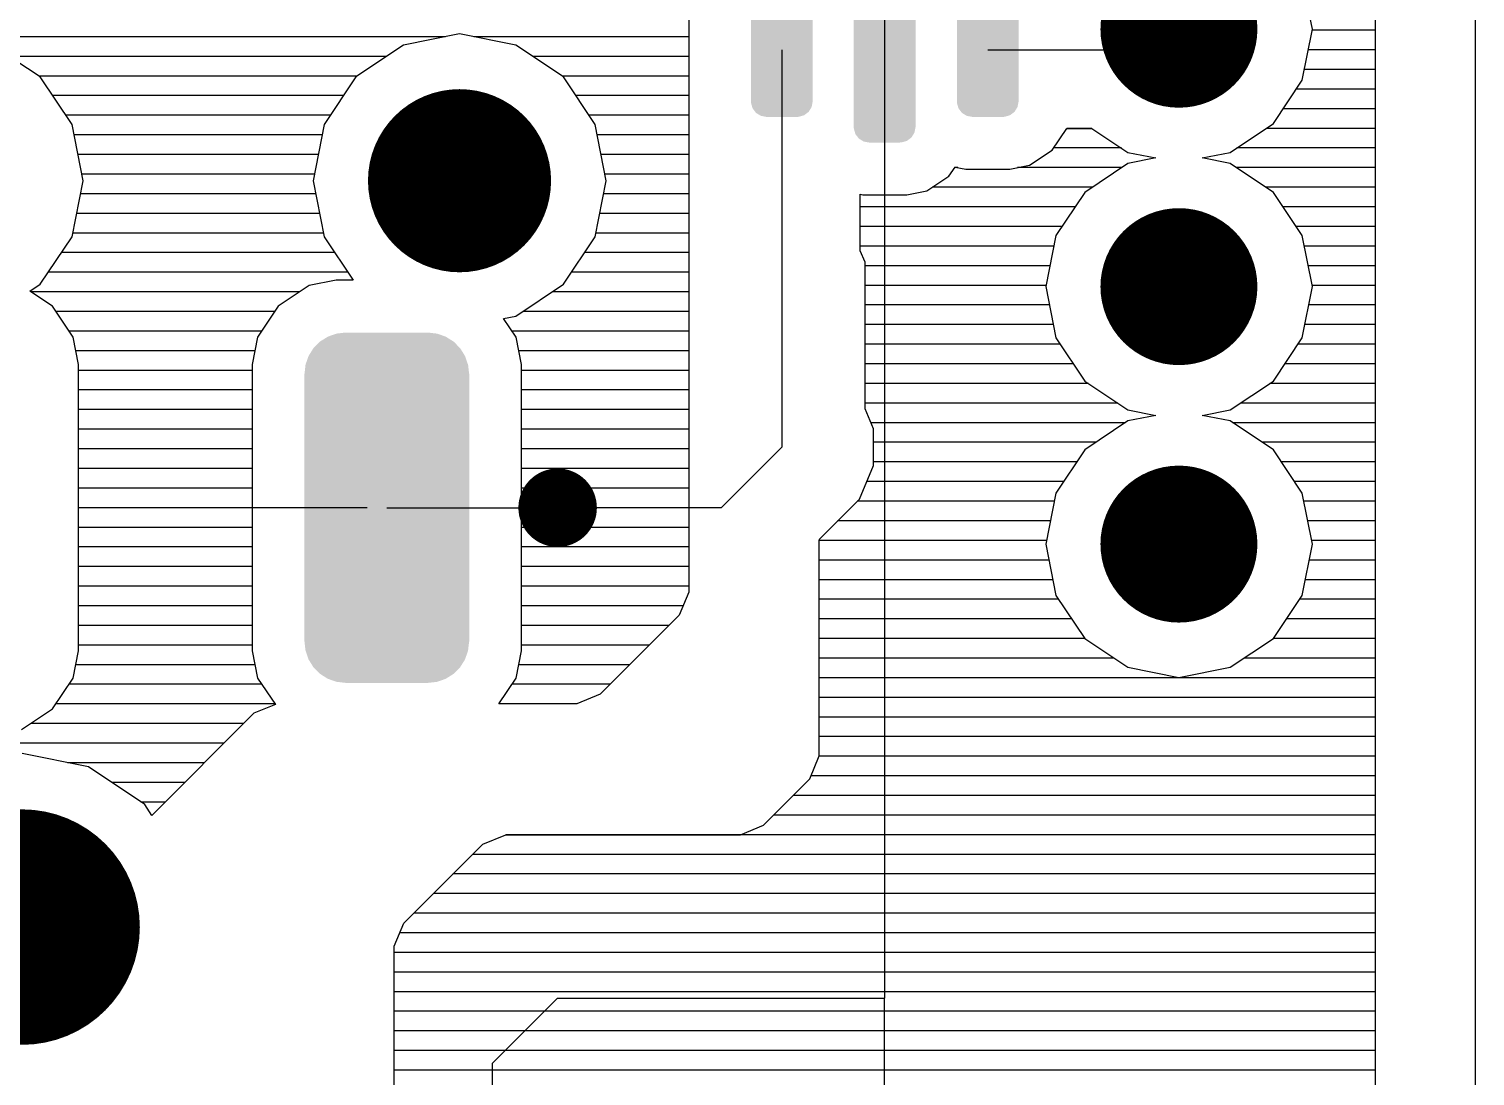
# Model space of a CAD drawing. Extents: x 295 to 953, y 10 to 290.
# Drawn here: x 815.17 to 851.68, y 143.03 to 169.47 of the extents above; entities that cross this region are included whole.
import ezdxf

# ---------------------------------------------------------------- set-up
doc = ezdxf.new("R2010")
doc.units = 0
doc.header["$LTSCALE"] = 5
doc.header["$MEASUREMENT"] = 0
doc.layers.get('0').update_dxf_attribs({"linetype": 'CONTINUOUS', "lineweight": 25})
doc.layers.add('DV-DPO-A6_BOT', color=7, linetype='CONTINUOUS')

msp = doc.modelspace()

# ---------------------------------------------------------------- linework, layer by layer
for points, const_width in [([(845.192, 169.459, -1), (843.211, 169.459, -1)], 1.981), ([(827.197, 165.635, -1), (824.885, 165.635, -1)], 2.311), ([(845.192, 162.961, -1), (843.211, 162.961, -1)], 1.981), ([(845.192, 156.462, -1), (843.211, 156.462, -1)], 1.981), ([(829.013, 157.38, -1), (828.022, 157.38, -1)], 0.991), ([(816.485, 146.794, -1), (813.513, 146.794, -1)], 2.972)]:
    msp.add_lwpolyline(points, format="xyb", close=True, dxfattribs=dict(const_width=const_width))
for points in [[(837.552, 166.989), (837.552, 170.885), (835.993, 166.989), (835.993, 170.885)], [(834.956, 167.636), (834.956, 170.238), (833.398, 167.636), (833.398, 170.238)], [(840.154, 167.636), (840.154, 170.238), (838.595, 167.636), (838.595, 170.238)], [(834.949, 167.599), (834.956, 167.636), (833.399, 167.599), (833.398, 167.636)], [(834.93, 167.496), (834.949, 167.599), (833.429, 167.496), (833.399, 167.599)], [(840.147, 167.599), (840.154, 167.636), (838.597, 167.599), (838.595, 167.636)], [(840.127, 167.496), (840.147, 167.599), (838.627, 167.496), (838.597, 167.599)], [(834.909, 167.462), (834.93, 167.496), (833.439, 167.462), (833.429, 167.496)], [(834.855, 167.374), (834.909, 167.462), (833.505, 167.374), (833.439, 167.462)], [(834.82, 167.348), (834.855, 167.374), (833.525, 167.348), (833.505, 167.374)], [(834.741, 167.288), (834.82, 167.348), (833.622, 167.288), (833.525, 167.348)], [(834.689, 167.273), (834.741, 167.288), (833.647, 167.273), (833.622, 167.288)], [(834.604, 167.248), (834.689, 167.273), (833.778, 167.248), (833.647, 167.273)], [(834.567, 167.247), (834.604, 167.248), (833.787, 167.247), (833.778, 167.248)], [(840.106, 167.462), (840.127, 167.496), (838.636, 167.462), (838.627, 167.496)], [(840.052, 167.374), (840.106, 167.462), (838.703, 167.374), (838.636, 167.462)], [(840.018, 167.348), (840.052, 167.374), (838.723, 167.348), (838.703, 167.374)], [(839.938, 167.288), (840.018, 167.348), (838.82, 167.288), (838.723, 167.348)], [(839.886, 167.273), (839.938, 167.288), (838.844, 167.273), (838.82, 167.288)], [(839.801, 167.248), (839.886, 167.273), (838.975, 167.248), (838.844, 167.273)], [(839.764, 167.247), (839.801, 167.248), (838.985, 167.247), (838.975, 167.248)], [(837.552, 166.986), (837.552, 166.989), (835.993, 166.986), (835.993, 166.989)], [(837.545, 166.951), (837.552, 166.986), (835.995, 166.951), (835.993, 166.986)], [(837.524, 166.846), (837.545, 166.951), (836.025, 166.846), (835.995, 166.951)], [(837.503, 166.813), (837.524, 166.846), (836.034, 166.813), (836.025, 166.846)], [(837.448, 166.725), (837.503, 166.813), (836.101, 166.725), (836.034, 166.813)], [(837.413, 166.699), (837.448, 166.725), (836.121, 166.699), (836.101, 166.725)], [(837.333, 166.64), (837.413, 166.699), (836.217, 166.64), (836.121, 166.699)], [(837.278, 166.624), (837.333, 166.64), (836.242, 166.624), (836.217, 166.64)], [(837.195, 166.602), (837.278, 166.624), (836.364, 166.602), (836.242, 166.624)], [(837.162, 166.6), (837.195, 166.602), (836.372, 166.6), (836.364, 166.602)], [(837.162, 166.598), (837.162, 166.6), (836.383, 166.598), (836.372, 166.6)], [(837.162, 166.596), (837.162, 166.598), (836.383, 166.596), (836.383, 166.598)], [(825.684, 161.701), (825.478, 161.775), (822.722, 161.701), (822.936, 161.775)], [(825.478, 161.775), (825.456, 161.777), (822.936, 161.775), (822.943, 161.777)], [(825.456, 161.777), (825.245, 161.802), (822.943, 161.777), (823.165, 161.802)], [(826.176, 161.215), (826.06, 161.404), (822.232, 161.215), (822.351, 161.404)], [(826.06, 161.404), (826.051, 161.413), (822.351, 161.404), (822.357, 161.413)], [(826.051, 161.413), (825.895, 161.571), (822.357, 161.413), (822.516, 161.571)], [(825.895, 161.571), (825.884, 161.578), (822.516, 161.571), (822.523, 161.578)], [(825.884, 161.578), (825.698, 161.696), (822.523, 161.578), (822.714, 161.696)], [(825.698, 161.696), (825.684, 161.701), (822.714, 161.696), (822.722, 161.701)], [(826.254, 160.994), (826.183, 161.205), (822.154, 160.994), (822.228, 161.205)], [(826.183, 161.205), (826.176, 161.215), (822.228, 161.205), (822.232, 161.215)], [(826.285, 153.999), (826.285, 160.762), (822.125, 153.999), (822.125, 160.762)], [(826.282, 160.762), (826.258, 160.983), (822.128, 160.762), (822.153, 160.983)], [(826.258, 160.983), (826.254, 160.994), (822.153, 160.983), (822.154, 160.994)], [(826.257, 153.778), (826.282, 153.999), (822.152, 153.778), (822.128, 153.999)], [(826.256, 153.767), (826.257, 153.778), (822.156, 153.767), (822.152, 153.778)], [(826.181, 153.556), (826.256, 153.767), (822.227, 153.556), (822.156, 153.767)], [(826.178, 153.546), (826.181, 153.556), (822.233, 153.546), (822.227, 153.556)], [(826.058, 153.357), (826.178, 153.546), (822.35, 153.357), (822.233, 153.546)], [(826.053, 153.348), (826.058, 153.357), (822.359, 153.348), (822.35, 153.357)], [(825.894, 153.19), (826.053, 153.348), (822.514, 153.19), (822.359, 153.348)], [(825.887, 153.183), (825.894, 153.19), (822.525, 153.183), (822.514, 153.19)], [(825.696, 153.064), (825.887, 153.183), (822.712, 153.064), (822.525, 153.183)], [(825.688, 153.059), (825.696, 153.064), (822.726, 153.059), (822.712, 153.064)], [(825.474, 152.986), (825.688, 153.059), (822.932, 152.986), (822.726, 153.059)], [(825.467, 152.984), (825.474, 152.986), (822.954, 152.984), (822.932, 152.986)], [(825.245, 152.959), (825.467, 152.984), (823.165, 152.959), (822.954, 152.984)]]:
    msp.add_solid(points)
at = {"layer": 'DV-DPO-A6_BOT'}
for p, q in [((851.678, 267.297), (851.678, 78.799)), ((836.772, 175.541), (836.772, 168.937)), ((831.826, 173.56), (831.826, 155.247)), ((849.155, 173.065), (849.155, 150.776)), ((847.57, 169.459), (847.312, 170.747)), ((843.687, 168.937), (844.202, 169.459)), ((847.312, 168.171), (847.57, 169.459)), ((849.155, 169.433), (847.57, 169.433)), ((825.684, 169.268), (814.814, 169.268)), ((824.628, 169.056), (823.426, 168.257)), ((826.041, 169.34), (824.628, 169.056)), ((827.461, 169.056), (826.041, 169.34)), ((831.826, 169.268), (826.404, 169.268)), ((828.663, 168.257), (827.461, 169.056)), ((824.198, 168.772), (814.814, 168.772)), ((815.455, 168.257), (814.814, 168.68)), ((831.826, 168.772), (827.89, 168.772)), ((834.177, 168.937), (834.177, 163.159)), ((836.772, 168.937), (836.772, 144.998)), ((839.374, 168.937), (843.687, 168.937)), ((849.155, 168.937), (847.471, 168.937)), ((836.772, 168.442), (836.772, 165.279)), ((849.155, 168.442), (847.372, 168.442)), ((823.459, 168.277), (815.422, 168.277)), ((816.26, 167.055), (815.455, 168.257)), ((823.426, 168.257), (822.62, 167.055)), ((831.826, 168.277), (828.63, 168.277)), ((829.468, 167.055), (828.663, 168.257)), ((846.586, 167.082), (847.312, 168.171)), ((849.155, 167.947), (847.167, 167.947)), ((823.109, 167.782), (815.772, 167.782)), ((831.826, 167.782), (828.98, 167.782)), ((822.778, 167.286), (816.102, 167.286)), ((831.826, 167.286), (829.31, 167.286)), ((849.155, 167.451), (846.837, 167.451)), ((816.538, 165.635), (816.26, 167.055)), ((822.62, 167.055), (822.343, 165.635)), ((829.746, 165.635), (829.468, 167.055)), ((840.999, 166.408), (841.369, 166.956)), ((842.003, 166.956), (841.369, 166.956)), ((841.369, 166.956), (842.003, 166.956)), ((842.003, 166.956), (842.914, 166.349)), ((845.496, 166.349), (846.586, 167.082)), ((849.155, 166.956), (846.408, 166.956)), ((822.574, 166.791), (816.307, 166.791)), ((831.826, 166.791), (829.515, 166.791)), ((822.475, 166.296), (816.406, 166.296)), ((831.826, 166.296), (829.614, 166.296)), ((840.431, 166.025), (840.999, 166.408)), ((842.749, 166.461), (841.039, 166.461)), ((842.914, 166.349), (843.621, 166.21)), ((843.621, 166.21), (842.914, 166.071)), ((844.79, 166.21), (845.496, 166.349)), ((845.496, 166.071), (844.79, 166.21)), ((849.155, 166.461), (845.661, 166.461)), ((822.376, 165.8), (816.505, 165.8)), ((825.678, 165.999), (826.041, 165.635)), ((831.826, 165.8), (829.713, 165.8)), ((837.836, 165.378), (838.397, 165.754)), ((838.397, 165.754), (838.549, 165.979)), ((838.621, 165.966), (838.542, 165.966)), ((838.549, 165.979), (838.82, 165.926)), ((838.82, 165.926), (839.936, 165.926)), ((839.936, 165.926), (840.431, 166.025)), ((842.762, 165.966), (840.127, 165.966)), ((842.914, 166.071), (841.824, 165.338)), ((846.586, 165.338), (845.496, 166.071)), ((849.155, 165.966), (845.648, 165.966)), ((816.26, 164.222), (816.538, 165.635)), ((822.343, 165.635), (822.62, 164.222)), ((829.468, 164.222), (829.746, 165.635)), ((837.334, 165.279), (837.836, 165.378)), ((842.023, 165.47), (837.974, 165.47)), ((849.155, 165.47), (846.388, 165.47)), ((822.409, 165.305), (816.472, 165.305)), ((831.826, 165.305), (829.68, 165.305)), ((836.158, 163.865), (836.158, 165.292)), ((836.158, 165.292), (836.218, 165.279)), ((836.218, 165.279), (837.334, 165.279)), ((841.824, 165.338), (841.098, 164.248)), ((847.312, 164.248), (846.586, 165.338)), ((822.508, 164.81), (816.373, 164.81)), ((831.826, 164.81), (829.581, 164.81)), ((841.58, 164.975), (836.158, 164.975)), ((849.155, 164.975), (846.83, 164.975)), ((822.607, 164.315), (816.274, 164.315)), ((831.826, 164.315), (829.482, 164.315)), ((841.25, 164.48), (836.158, 164.48)), ((849.155, 164.48), (847.16, 164.48)), ((815.455, 163.02), (816.26, 164.222)), ((822.62, 164.222), (823.353, 163.126)), ((828.663, 163.02), (829.468, 164.222)), ((841.045, 163.984), (836.158, 163.984)), ((841.098, 164.248), (840.84, 162.961)), ((847.57, 162.961), (847.312, 164.248)), ((849.155, 163.984), (847.365, 163.984)), ((822.891, 163.819), (815.99, 163.819)), ((831.826, 163.819), (829.198, 163.819)), ((836.277, 163.581), (836.158, 163.865)), ((836.277, 159.877), (836.277, 163.581)), ((823.221, 163.324), (815.659, 163.324)), ((831.826, 163.324), (828.867, 163.324)), ((840.946, 163.489), (836.277, 163.489)), ((849.155, 163.489), (847.464, 163.489)), ((815.197, 162.848), (815.455, 163.02)), ((815.765, 162.465), (815.197, 162.848)), ((822.012, 162.829), (815.217, 162.829)), ((822.244, 162.987), (821.464, 162.465)), ((822.93, 163.126), (822.244, 162.987)), ((823.353, 163.126), (822.93, 163.126)), ((827.461, 162.214), (828.663, 163.02)), ((831.826, 162.829), (828.379, 162.829)), ((834.177, 163.159), (834.177, 158.912)), ((840.847, 162.994), (836.277, 162.994)), ((840.84, 162.961), (841.098, 161.673)), ((847.312, 161.673), (847.57, 162.961)), ((849.155, 162.994), (847.563, 162.994)), ((816.287, 161.686), (815.765, 162.465)), ((821.464, 162.465), (820.943, 161.686)), ((840.933, 162.498), (836.277, 162.498)), ((849.155, 162.498), (847.477, 162.498)), ((821.378, 162.333), (815.851, 162.333)), ((827.15, 162.155), (827.461, 162.214)), ((827.467, 161.686), (827.15, 162.155)), ((831.826, 162.333), (827.639, 162.333)), ((821.048, 161.838), (816.181, 161.838)), ((831.826, 161.838), (827.362, 161.838)), ((841.025, 162.003), (836.277, 162.003)), ((849.155, 162.003), (847.385, 162.003)), ((816.425, 160.993), (816.287, 161.686)), ((820.943, 161.686), (820.804, 160.993)), ((827.606, 160.993), (827.467, 161.686)), ((841.204, 161.508), (836.277, 161.508)), ((841.098, 161.673), (841.824, 160.577)), ((846.586, 160.577), (847.312, 161.673)), ((849.155, 161.508), (847.207, 161.508)), ((820.877, 161.343), (816.353, 161.343)), ((831.826, 161.343), (827.533, 161.343)), ((841.534, 161.013), (836.277, 161.013)), ((849.155, 161.013), (846.876, 161.013)), ((816.425, 153.768), (816.425, 160.993)), ((820.804, 160.847), (816.425, 160.847)), ((820.804, 160.993), (820.804, 153.768)), ((827.606, 153.768), (827.606, 160.993)), ((831.826, 160.847), (827.606, 160.847)), ((820.804, 160.352), (816.425, 160.352)), ((831.826, 160.352), (827.606, 160.352)), ((841.917, 160.517), (836.277, 160.517)), ((841.824, 160.577), (842.914, 159.85)), ((845.496, 159.85), (846.586, 160.577)), ((849.155, 160.517), (846.493, 160.517)), ((842.656, 160.022), (836.277, 160.022)), ((849.155, 160.022), (845.754, 160.022)), ((820.804, 159.857), (816.425, 159.857)), ((831.826, 159.857), (827.606, 159.857)), ((836.488, 159.368), (836.277, 159.877)), ((842.914, 159.573), (841.824, 158.84)), ((842.914, 159.85), (843.621, 159.712)), ((843.621, 159.712), (842.914, 159.573)), ((844.79, 159.712), (845.496, 159.85)), ((845.496, 159.573), (844.79, 159.712)), ((846.586, 158.84), (845.496, 159.573)), ((820.804, 159.362), (816.425, 159.362)), ((831.826, 159.362), (827.606, 159.362)), ((842.855, 159.527), (836.422, 159.527)), ((836.488, 158.45), (836.488, 159.368)), ((849.155, 159.527), (845.556, 159.527)), ((820.804, 158.866), (816.425, 158.866)), ((831.826, 158.866), (827.606, 158.866)), ((834.177, 158.912), (832.645, 157.38)), ((842.115, 159.031), (836.488, 159.031)), ((841.824, 158.84), (841.098, 157.75)), ((849.155, 159.031), (846.295, 159.031)), ((847.312, 157.75), (846.586, 158.84)), ((836.138, 157.598), (836.488, 158.45)), ((841.62, 158.536), (836.488, 158.536)), ((849.155, 158.536), (846.791, 158.536)), ((820.804, 158.371), (816.425, 158.371)), ((831.826, 158.371), (827.606, 158.371)), ((820.804, 157.876), (816.425, 157.876)), ((831.826, 157.876), (827.606, 157.876)), ((841.289, 158.041), (836.317, 158.041)), ((841.098, 157.75), (840.84, 156.462)), ((849.155, 158.041), (847.121, 158.041)), ((847.57, 156.462), (847.312, 157.75)), ((820.804, 157.38), (816.425, 157.38)), ((823.71, 157.38), (820.804, 157.38)), ((824.205, 157.38), (828.517, 157.38)), ((824.7, 157.38), (827.606, 157.38)), ((831.826, 157.38), (827.606, 157.38)), ((832.645, 157.38), (828.517, 157.38)), ((835.128, 156.588), (836.138, 157.598)), ((841.052, 157.545), (836.079, 157.545)), ((849.155, 157.545), (847.359, 157.545)), ((840.959, 157.05), (835.584, 157.05)), ((849.155, 157.05), (847.451, 157.05)), ((820.804, 156.885), (816.425, 156.885)), ((831.826, 156.885), (827.606, 156.885)), ((820.804, 156.39), (816.425, 156.39)), ((831.826, 156.39), (827.606, 156.39)), ((835.121, 156.555), (835.128, 156.588)), ((840.86, 156.555), (835.121, 156.555)), ((835.121, 152.427), (835.121, 156.555)), ((840.84, 156.462), (841.098, 155.168)), ((847.312, 155.168), (847.57, 156.462)), ((849.155, 156.555), (847.55, 156.555)), ((820.804, 155.894), (816.425, 155.894)), ((831.826, 155.894), (827.606, 155.894)), ((840.92, 156.06), (835.121, 156.06)), ((849.155, 156.06), (847.491, 156.06)), ((841.019, 155.564), (835.121, 155.564)), ((849.155, 155.564), (847.392, 155.564)), ((820.804, 155.399), (816.425, 155.399)), ((831.826, 155.399), (827.606, 155.399)), ((831.826, 155.247), (831.582, 154.666)), ((841.098, 155.168), (841.824, 154.078)), ((846.586, 154.078), (847.312, 155.168)), ((820.804, 154.904), (816.425, 154.904)), ((831.681, 154.904), (827.606, 154.904)), ((841.164, 155.069), (835.121, 155.069)), ((849.155, 155.069), (847.246, 155.069)), ((831.582, 154.666), (829.587, 152.672)), ((841.494, 154.574), (835.121, 154.574)), ((849.155, 154.574), (846.916, 154.574)), ((820.804, 154.409), (816.425, 154.409)), ((831.331, 154.409), (827.606, 154.409)), ((841.824, 154.078), (835.121, 154.078)), ((841.824, 154.078), (842.914, 153.352)), ((845.496, 153.352), (846.586, 154.078)), ((849.155, 154.078), (846.586, 154.078)), ((816.287, 153.081), (816.425, 153.768)), ((820.804, 153.913), (816.425, 153.913)), ((820.804, 153.768), (820.943, 153.081)), ((827.467, 153.081), (827.606, 153.768)), ((830.835, 153.913), (827.606, 153.913)), ((820.877, 153.418), (816.353, 153.418)), ((830.34, 153.418), (827.533, 153.418)), ((842.564, 153.583), (835.121, 153.583)), ((842.914, 153.352), (844.202, 153.094)), ((844.202, 153.094), (845.496, 153.352)), ((849.155, 153.583), (845.846, 153.583)), ((815.765, 152.302), (816.287, 153.081)), ((820.943, 153.081), (821.392, 152.414)), ((827.031, 152.427), (827.467, 153.081)), ((849.155, 153.088), (835.121, 153.088)), ((821.048, 152.923), (816.181, 152.923)), ((829.845, 152.923), (827.362, 152.923)), ((829.587, 152.672), (829.006, 152.427)), ((814.986, 151.78), (815.765, 152.302)), ((821.378, 152.427), (815.851, 152.427)), ((821.392, 152.414), (820.85, 152.19)), ((829.006, 152.427), (827.031, 152.427)), ((829.006, 152.427), (827.031, 152.427)), ((849.155, 152.592), (835.121, 152.592)), ((835.121, 151.12), (835.121, 152.427)), ((820.593, 151.932), (815.217, 151.932)), ((820.85, 152.19), (818.275, 149.614)), ((849.155, 152.097), (835.121, 152.097)), ((849.155, 151.602), (835.121, 151.602)), ((820.097, 151.437), (805.047, 151.437)), ((816.676, 150.836), (814.999, 151.173)), ((819.602, 150.941), (816.141, 150.941)), ((818.096, 149.891), (816.676, 150.836)), ((834.884, 150.539), (835.121, 151.12)), ((849.155, 151.107), (835.121, 151.107)), ((849.155, 150.776), (849.155, 128.488)), ((819.107, 150.446), (817.258, 150.446)), ((833.715, 149.37), (834.884, 150.539)), ((849.155, 150.611), (834.917, 150.611)), ((849.155, 150.116), (834.461, 150.116)), ((818.611, 149.951), (817.997, 149.951)), ((818.275, 149.614), (818.096, 149.891)), ((833.134, 149.125), (833.715, 149.37)), ((849.155, 149.621), (833.966, 149.621)), ((826.629, 148.888), (827.21, 149.125)), ((833.134, 149.125), (827.21, 149.125)), ((827.21, 149.125), (833.134, 149.125)), ((849.155, 149.125), (833.134, 149.125)), ((824.634, 146.893), (826.629, 148.888)), ((849.155, 148.63), (826.371, 148.63)), ((849.155, 148.135), (825.876, 148.135)), ((849.155, 147.639), (825.38, 147.639)), ((849.155, 147.144), (824.885, 147.144)), ((824.39, 146.312), (824.634, 146.893)), ((849.155, 146.649), (824.535, 146.649)), ((824.39, 142.231), (824.39, 146.312)), ((849.155, 146.154), (824.39, 146.154)), ((849.155, 145.658), (824.39, 145.658)), ((849.155, 145.163), (824.39, 145.163)), ((828.517, 144.998), (826.866, 143.347)), ((828.517, 144.998), (836.772, 144.998)), ((836.772, 139.219), (836.772, 144.998)), ((849.155, 144.668), (824.39, 144.668)), ((849.155, 144.172), (824.39, 144.172)), ((849.155, 143.677), (824.39, 143.677)), ((849.155, 143.182), (824.39, 143.182)), ((826.866, 143.347), (826.866, 139.219))]:
    msp.add_line(p, q, dxfattribs=at)

doc.saveas('drawing.dxf')
